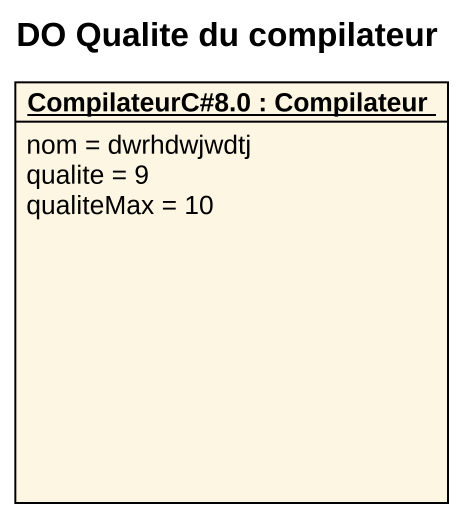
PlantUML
@startuml
title DO Qualite du compilateur
hide circle
hide empty members
object "CompilateurC#8.0 : Compilateur" as CompilateurC_8_0 {
  nom = dwrhdwjwdtj
  qualite = 9
  qualiteMax = 10
}
@enduml
